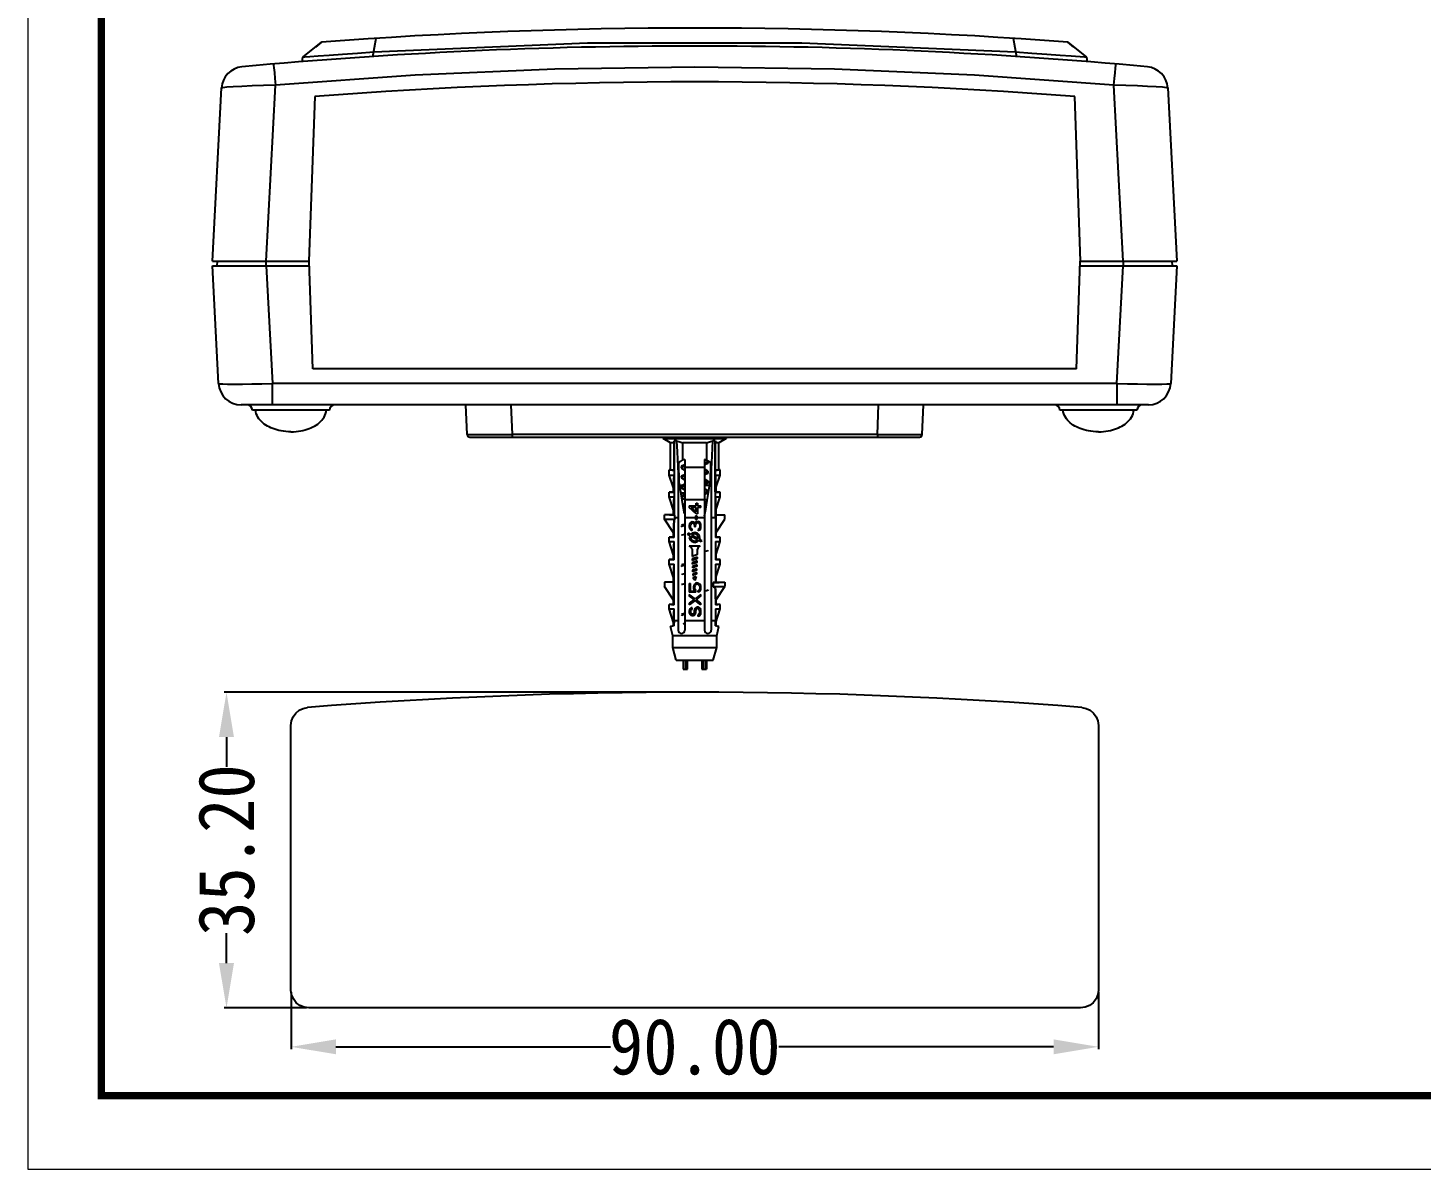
# Model space of a CAD drawing. Header units: millimetres. Extents: x 7899 to 8374, y 2483 to 2813.
# Drawn here: x 7898.8 to 8054.1, y 2483.2 to 2610.4 of the extents above; entities that cross this region are included whole.
import ezdxf
from ezdxf.enums import TextEntityAlignment as Align

# ---------------------------------------------------------------- set-up
doc = ezdxf.new("R2010")
doc.units = ezdxf.units.MM
doc.layers.add('4', color=7, linetype='Continuous')
doc.layers.add('from', color=7, linetype='Continuous', lineweight=13)
doc.styles.add('FFS', font='SIMFANG.TTF', dxfattribs={"width": 0.9})
doc.styles.get("Standard").update_dxf_attribs({"font": 'arial.ttf', "width": 0.9})
doc.styles.add('宋体', font='SimSun.ttf')
doc.dimstyles.get("Standard").update_dxf_attribs({"dimtxt": 3, "dimasz": 0.1875, "dimexe": 0.66, "dimexo": 1, "dimgap": 0.09, "dimtad": 0, "dimdsep": 46, "dimtxsty": 'Standard', "dimcen": 0.09, "dimazin": 2, "dimtp": 0.01, "dimtm": 0.01, "dimtfac": 1, "dimtofl": 0, "dimtmove": 0, "dimatfit": 3, "dimfxl": 0, "dimtolj": 1, "dimarcsym": 0})

# ---------------------------------------------------------------- blocks, each defined once
blk = doc.blocks.new('TK-D')
at = {"layer": 'from'}
blk.add_lwpolyline([(-594.5, -413.12), (594.5, -413.12), (594.5, 413.12), (-594.5, 413.12)], close=True, dxfattribs=at)
at = {"layer": 'from', "const_width": 2.05}
blk.add_lwpolyline([(-574.01, -392.63), (-574.01, 392.63), (574.01, 392.63), (574.01, -392.63), (-574.01, -392.63)], dxfattribs=at)
at = {"layer": 'from', "color": 6, "style": '宋体', "width": 0.7}
blk.add_attdef('40004', text='', height=8.32, dxfattribs=at).set_placement((430.84, -344.43), align=Align.MIDDLE)
blk = doc.blocks.new('*D129')
at = {"color": 6, "lineweight": -2}
for p, q in [((7928.13, 2502.88), (7928.13, 2496.55)), ((8018.13, 2502.88), (8018.13, 2496.55)), ((7933.13, 2496.8), (7963.73, 2496.8)), ((8013.13, 2496.8), (7982.52, 2496.8))]:
    blk.add_line(p, q, dxfattribs=at)
at = {"color": 6}
for points in [[(7933.13, 2497.63), (7933.13, 2495.97), (7928.13, 2496.8)], [(8013.13, 2497.63), (8013.13, 2495.97), (8018.13, 2496.8)]]:
    blk.add_solid(points, dxfattribs=at)
at = {"layer": 'Defpoints', "color": 0}
for p in [(7928.13, 2503.13), (8018.13, 2503.13), (8018.13, 2496.8)]:
    blk.add_point(p, dxfattribs=at)
at = {"color": 4, "insert": (7973.13, 2496.8), "char_height": 6.25, "attachment_point": 5, "style": 'FFS'}
blk.add_mtext('\\A1;90.00', dxfattribs=at)
blk = doc.blocks.new('*D130')
at = {"color": 6, "lineweight": -2}
for p, q in [((7972.88, 2536.33), (7920.69, 2536.33)), ((7920.94, 2531.33), (7920.94, 2528.01)), ((7920.94, 2506.13), (7920.94, 2509.46)), ((7929.87, 2501.13), (7920.69, 2501.13))]:
    blk.add_line(p, q, dxfattribs=at)
at = {"color": 6}
for points in [[(7920.1, 2531.33), (7921.77, 2531.33), (7920.94, 2536.33)], [(7920.1, 2506.13), (7921.77, 2506.13), (7920.94, 2501.13)]]:
    blk.add_solid(points, dxfattribs=at)
at = {"layer": 'Defpoints', "color": 0}
for p in [(7920.94, 2536.33), (7973.13, 2536.33), (7930.12, 2501.13)]:
    blk.add_point(p, dxfattribs=at)
at = {"color": 4, "insert": (7920.94, 2518.73), "char_height": 6.25, "attachment_point": 5, "rotation": 90, "style": 'FFS'}
blk.add_mtext('\\A1;35.20', dxfattribs=at)

msp = doc.modelspace()

# ---------------------------------------------------------------- linework, layer by layer
at = {"color": 7, "linetype": 'Continuous'}
for p, q in [((7937.256, 2607.149), (7937.623, 2609.223)), ((8008.628, 2609.223), (8008.995, 2607.149)), ((7929.465, 2607.132), (7931.529, 2608.797)), ((7931.528, 2608.797), (7930.852, 2608.251)), ((8014.722, 2608.797), (8016.786, 2607.132)), ((8015.399, 2608.251), (8014.723, 2608.797)), ((7929.369, 2606.587), (7929.465, 2607.132)), ((8016.786, 2607.132), (8016.882, 2606.587)), ((7919.376, 2584.366), (7920.388, 2603.687)), ((7925.367, 2584.366), (7926.396, 2603.999)), ((8020.884, 2584.366), (8019.855, 2603.999)), ((8025.863, 2603.687), (8026.876, 2584.366)), ((7930.767, 2602.721), (7930.126, 2584.366)), ((8016.126, 2584.366), (8015.485, 2602.721)), ((7919.376, 2584.366), (7930.16, 2584.366)), ((7919.902, 2584.366), (7919.876, 2583.866)), ((7925.376, 2583.866), (7925.376, 2584.366)), ((7930.58, 2572.366), (7930.16, 2584.366)), ((8015.672, 2572.366), (8016.091, 2584.366)), ((8016.091, 2584.366), (8026.876, 2584.366)), ((8020.876, 2584.366), (8020.876, 2583.866)), ((8026.376, 2583.866), (8026.349, 2584.366)), ((7919.376, 2583.866), (7930.178, 2583.866)), ((7920.064, 2570.735), (7919.376, 2583.866)), ((7925.367, 2583.866), (7926.055, 2570.735)), ((8016.073, 2583.866), (8026.876, 2583.866)), ((8020.196, 2570.735), (8020.884, 2583.866)), ((8026.876, 2583.866), (8026.187, 2570.735)), ((8015.672, 2572.366), (7930.58, 2572.366)), ((7920.064, 2570.735), (7920.064, 2570.735)), ((8020.196, 2570.735), (7926.055, 2570.735)), ((7926.055, 2568.366), (7926.055, 2570.735)), ((8020.196, 2570.735), (8020.196, 2568.366)), ((8026.187, 2570.735), (8026.187, 2570.735)), ((8023.691, 2568.366), (7922.56, 2568.366)), ((7932.426, 2567.766), (7923.826, 2567.766)), ((7947.77, 2565.053), (7947.626, 2568.366)), ((7952.621, 2568.366), (7952.765, 2565.053)), ((7993.486, 2565.053), (7993.63, 2568.366)), ((7998.481, 2565.053), (7998.626, 2568.366)), ((8022.426, 2567.766), (8013.826, 2567.766)), ((7948.07, 2564.766), (7998.181, 2564.766)), ((7993.486, 2565.053), (7952.765, 2565.053)), ((7952.765, 2565.053), (7952.765, 2564.766)), ((7969.626, 2564.766), (7969.626, 2564.596)), ((7970.43, 2564.119), (7969.626, 2564.596)), ((7969.626, 2564.596), (7976.626, 2564.596)), ((7970.43, 2561.116), (7970.43, 2564.119)), ((7970.812, 2564.119), (7970.43, 2564.119)), ((7970.812, 2564.119), (7970.812, 2561.08)), ((7970.83, 2564.357), (7970.82, 2556.072)), ((7971.109, 2564.357), (7970.83, 2564.357)), ((7971.806, 2562.233), (7971.806, 2564.119)), ((7974.445, 2564.119), (7971.806, 2564.119)), ((7974.445, 2564.119), (7974.445, 2562.233)), ((7975.421, 2564.357), (7975.143, 2564.357)), ((7975.439, 2561.08), (7975.439, 2564.119)), ((7975.821, 2564.119), (7975.439, 2564.119)), ((7976.626, 2564.596), (7975.821, 2564.119)), ((7975.821, 2561.116), (7975.821, 2564.119)), ((7976.626, 2564.766), (7976.626, 2564.596)), ((7993.486, 2565.053), (7993.486, 2564.766)), ((7996.254, 2565.047), (7997.018, 2565.047)), ((7998.181, 2564.766), (7998.181, 2564.766)), ((7970.276, 2560.516), (7970.276, 2561.116)), ((7970.43, 2561.116), (7970.276, 2561.116)), ((7970.586, 2561.082), (7970.415, 2561.093)), ((7970.819, 2561.072), (7970.586, 2561.082)), ((7970.812, 2561.08), (7970.819, 2561.072)), ((7970.819, 2561.072), (7970.819, 2560.516)), ((7971.276, 2561.516), (7971.276, 2543.241)), ((7971.393, 2559.766), (7971.369, 2561.878)), ((7971.655, 2561.52), (7971.626, 2561.485)), ((7971.626, 2561.485), (7971.626, 2561.348)), ((7971.626, 2561.348), (7971.655, 2561.313)), ((7971.655, 2561.313), (7971.96, 2561.132)), ((7971.917, 2562.258), (7972.026, 2562.193)), ((7971.96, 2561.132), (7972.026, 2561.093)), ((7972.026, 2562.266), (7972.026, 2543.241)), ((7974.226, 2561.366), (7972.026, 2561.366)), ((7974.226, 2562.266), (7974.226, 2543.241)), ((7974.295, 2561.148), (7974.226, 2561.19)), ((7974.596, 2560.97), (7974.295, 2561.148)), ((7974.596, 2562.07), (7974.626, 2562.035)), ((7974.596, 2560.97), (7974.626, 2560.935)), ((7974.626, 2561.898), (7974.626, 2562.035)), ((7974.626, 2560.798), (7974.626, 2560.935)), ((7974.883, 2561.878), (7974.858, 2559.766)), ((7974.976, 2561.516), (7974.976, 2543.241)), ((7975.439, 2561.08), (7975.432, 2561.072)), ((7975.432, 2560.516), (7975.432, 2561.072)), ((7975.976, 2561.116), (7975.821, 2561.116)), ((7975.976, 2560.516), (7975.976, 2561.116)), ((7970.776, 2559.116), (7970.276, 2560.516)), ((7970.276, 2560.516), (7970.819, 2560.516)), ((7970.811, 2560.019), (7970.819, 2560.516)), ((7971.734, 2559.366), (7971.459, 2559.366)), ((7971.626, 2560.385), (7971.626, 2560.248)), ((7971.626, 2560.248), (7971.655, 2560.213)), ((7971.655, 2560.213), (7971.96, 2560.032)), ((7971.96, 2560.032), (7972.026, 2559.993)), ((7974.295, 2560.048), (7974.226, 2560.09)), ((7974.792, 2559.366), (7974.226, 2559.366)), ((7974.596, 2559.87), (7974.295, 2560.048)), ((7974.626, 2560.798), (7974.596, 2560.763)), ((7974.626, 2559.698), (7974.626, 2559.835)), ((7974.664, 2558.591), (7974.858, 2559.766)), ((7975.432, 2560.516), (7975.976, 2560.516)), ((7975.445, 2559.821), (7975.452, 2559.513)), ((7975.476, 2559.116), (7975.976, 2560.516)), ((7970.276, 2558.116), (7970.276, 2558.616)), ((7970.776, 2558.616), (7970.276, 2558.616)), ((7970.776, 2556.616), (7970.276, 2558.116)), ((7970.276, 2558.116), (7970.819, 2558.116)), ((7970.776, 2558.616), (7970.776, 2559.116)), ((7970.776, 2558.616), (7970.819, 2558.572)), ((7970.811, 2557.584), (7970.819, 2558.116)), ((7970.819, 2558.572), (7970.819, 2558.116)), ((7971.591, 2558.566), (7972.026, 2558.566)), ((7971.626, 2559.285), (7971.626, 2559.148)), ((7971.655, 2558.22), (7971.65, 2558.216)), ((7971.655, 2559.113), (7971.96, 2558.932)), ((7971.687, 2557.994), (7971.96, 2557.832)), ((7971.96, 2558.932), (7972.026, 2558.893)), ((7971.96, 2557.832), (7972.026, 2557.793)), ((7974.226, 2557.766), (7972.026, 2557.766)), ((7974.295, 2558.948), (7974.226, 2558.99)), ((7974.295, 2557.848), (7974.226, 2557.89)), ((7974.596, 2558.77), (7974.295, 2558.948)), ((7974.518, 2557.716), (7974.295, 2557.848)), ((7974.517, 2557.709), (7974.664, 2558.591)), ((7974.601, 2558.566), (7974.66, 2558.566)), ((7974.626, 2558.598), (7974.626, 2558.735)), ((7975.432, 2558.572), (7975.476, 2558.616)), ((7975.432, 2558.116), (7975.432, 2558.572)), ((7975.432, 2558.116), (7975.976, 2558.116)), ((7975.476, 2559.116), (7975.476, 2558.616)), ((7975.976, 2558.616), (7975.476, 2558.616)), ((7975.476, 2556.616), (7975.976, 2558.116)), ((7975.976, 2558.116), (7975.976, 2558.616)), ((7970.776, 2556.116), (7970.776, 2556.616)), ((7971.987, 2556.216), (7971.81, 2557.256)), ((7972.026, 2557.34), (7971.817, 2557.215)), ((7971.892, 2556.772), (7972.026, 2556.693)), ((7972.026, 2556.24), (7971.987, 2556.216)), ((7972.526, 2557.1), (7972.526, 2556.926)), ((7972.526, 2557.1), (7973.272, 2557.1)), ((7973.272, 2556.229), (7972.526, 2556.926)), ((7973.272, 2556.433), (7972.747, 2556.926)), ((7973.272, 2556.926), (7972.747, 2556.926)), ((7973.272, 2557.1), (7973.272, 2557.39)), ((7973.272, 2557.39), (7973.438, 2557.39)), ((7973.272, 2556.433), (7973.272, 2556.926)), ((7973.438, 2556.229), (7973.272, 2556.229)), ((7973.438, 2557.39), (7973.438, 2557.1)), ((7973.438, 2557.1), (7973.826, 2557.1)), ((7973.438, 2556.926), (7973.438, 2556.229)), ((7973.826, 2556.926), (7973.438, 2556.926)), ((7973.826, 2556.926), (7973.826, 2557.1)), ((7974.35, 2556.716), (7974.226, 2556.79)), ((7974.226, 2555.993), (7974.355, 2556.749)), ((7974.274, 2556.276), (7974.226, 2556.268)), ((7974.355, 2556.749), (7974.517, 2557.709)), ((7975.445, 2557.372), (7975.452, 2557.04)), ((7975.476, 2556.616), (7975.476, 2553.616)), ((7969.776, 2555.616), (7969.776, 2556.116)), ((7970.776, 2556.116), (7969.776, 2556.116)), ((7970.776, 2554.098), (7969.776, 2555.616)), ((7969.776, 2555.616), (7970.923, 2555.616)), ((7970.82, 2556.072), (7970.776, 2556.116)), ((7970.819, 2555.508), (7970.81, 2554.969)), ((7970.819, 2553.572), (7970.819, 2555.508)), ((7970.905, 2556.069), (7970.82, 2556.072)), ((7970.923, 2555.766), (7970.905, 2556.069)), ((7970.923, 2555.766), (7970.923, 2555.616)), ((7971.276, 2555.766), (7970.923, 2555.766)), ((7972.026, 2556.115), (7972.005, 2556.112)), ((7973.217, 2555.766), (7972.026, 2555.766)), ((7972.553, 2555.069), (7972.526, 2554.865)), ((7972.526, 2554.865), (7972.526, 2554.807)), ((7972.526, 2554.807), (7972.553, 2554.604)), ((7972.609, 2555.185), (7972.553, 2555.069)), ((7972.719, 2555.301), (7972.609, 2555.185)), ((7972.664, 2554.894), (7972.692, 2555.04)), ((7972.664, 2554.778), (7972.664, 2554.894)), ((7972.692, 2554.633), (7972.664, 2554.778)), ((7972.747, 2555.127), (7972.692, 2555.04)), ((7972.83, 2555.33), (7972.719, 2555.301)), ((7972.83, 2555.185), (7972.747, 2555.127)), ((7972.83, 2555.33), (7972.885, 2555.33)), ((7972.885, 2555.185), (7972.83, 2555.185)), ((7972.996, 2555.301), (7972.885, 2555.33)), ((7972.996, 2555.127), (7972.885, 2555.185)), ((7973.079, 2555.243), (7972.996, 2555.301)), ((7972.996, 2555.127), (7973.051, 2555.069)), ((7973.051, 2555.069), (7973.106, 2554.894)), ((7973.162, 2555.127), (7973.079, 2555.243)), ((7973.106, 2554.894), (7973.106, 2554.778)), ((7973.217, 2554.778), (7973.106, 2554.778)), ((7973.217, 2555.272), (7973.162, 2555.127)), ((7973.217, 2555.997), (7973.217, 2555.591)), ((7973.217, 2555.997), (7973.355, 2555.997)), ((7973.355, 2555.591), (7973.217, 2555.591)), ((7973.3, 2555.33), (7973.217, 2555.272)), ((7973.217, 2554.894), (7973.245, 2555.069)), ((7973.217, 2554.778), (7973.217, 2554.894)), ((7973.245, 2555.069), (7973.3, 2555.156)), ((7973.411, 2555.359), (7973.3, 2555.33)), ((7973.411, 2555.214), (7973.3, 2555.156)), ((7973.355, 2555.997), (7973.355, 2555.591)), ((7974.226, 2555.766), (7973.355, 2555.766)), ((7973.411, 2555.359), (7973.521, 2555.359)), ((7973.521, 2555.214), (7973.411, 2555.214)), ((7973.604, 2555.33), (7973.521, 2555.359)), ((7973.577, 2555.185), (7973.521, 2555.214)), ((7973.632, 2555.127), (7973.577, 2555.185)), ((7973.687, 2555.272), (7973.604, 2555.33)), ((7973.632, 2555.127), (7973.66, 2555.069)), ((7973.66, 2555.069), (7973.687, 2554.923)), ((7973.687, 2554.749), (7973.66, 2554.604)), ((7973.743, 2555.185), (7973.687, 2555.272)), ((7973.687, 2554.923), (7973.687, 2554.749)), ((7973.798, 2555.069), (7973.743, 2555.185)), ((7973.826, 2554.952), (7973.798, 2555.069)), ((7973.798, 2554.604), (7973.826, 2554.72)), ((7973.826, 2554.72), (7973.826, 2554.952)), ((7974.226, 2556.143), (7974.254, 2556.16)), ((7975.432, 2555.766), (7974.976, 2555.766)), ((7975.432, 2555.766), (7975.432, 2553.572)), ((7975.476, 2556.116), (7976.476, 2556.116)), ((7975.476, 2554.08), (7976.476, 2555.616)), ((7976.476, 2555.616), (7976.476, 2556.116)), ((7970.276, 2553.116), (7970.276, 2553.616)), ((7970.776, 2553.616), (7970.276, 2553.616)), ((7970.776, 2551.616), (7970.276, 2553.116)), ((7970.276, 2553.116), (7970.819, 2553.116)), ((7970.776, 2553.616), (7970.776, 2554.098)), ((7970.776, 2553.616), (7970.819, 2553.572)), ((7970.811, 2552.584), (7970.819, 2553.116)), ((7970.819, 2551.072), (7970.819, 2553.116)), ((7972.412, 2554.049), (7972.339, 2553.917)), ((7972.613, 2553.765), (7972.339, 2553.917)), ((7972.684, 2553.897), (7972.412, 2554.049)), ((7972.613, 2553.765), (7972.547, 2553.566)), ((7972.643, 2553.276), (7972.547, 2553.566)), ((7972.609, 2554.488), (7972.553, 2554.604)), ((7972.719, 2554.372), (7972.609, 2554.488)), ((7972.835, 2553.084), (7972.643, 2553.276)), ((7972.835, 2554.049), (7972.684, 2553.897)), ((7972.747, 2554.546), (7972.692, 2554.633)), ((7972.746, 2553.691), (7972.705, 2553.566)), ((7972.774, 2553.357), (7972.705, 2553.566)), ((7972.83, 2554.343), (7972.719, 2554.372)), ((7973.431, 2553.311), (7972.746, 2553.691)), ((7972.83, 2554.488), (7972.747, 2554.546)), ((7972.916, 2553.215), (7972.774, 2553.357)), ((7972.916, 2553.917), (7972.82, 2553.822)), ((7973.505, 2553.441), (7972.82, 2553.822)), ((7972.83, 2554.343), (7972.83, 2554.488)), ((7973.126, 2554.145), (7972.835, 2554.049)), ((7973.126, 2553.987), (7972.916, 2553.917)), ((7973.126, 2553.145), (7972.916, 2553.215)), ((7973.416, 2554.049), (7973.126, 2554.145)), ((7973.335, 2553.917), (7973.126, 2553.987)), ((7973.335, 2553.215), (7973.126, 2553.145)), ((7973.477, 2553.776), (7973.335, 2553.917)), ((7973.431, 2553.311), (7973.335, 2553.215)), ((7973.608, 2553.857), (7973.416, 2554.049)), ((7973.567, 2553.235), (7973.416, 2553.084)), ((7973.547, 2553.566), (7973.477, 2553.776)), ((7973.547, 2553.566), (7973.505, 2553.441)), ((7973.577, 2554.488), (7973.521, 2554.459)), ((7973.521, 2554.459), (7973.521, 2554.314)), ((7973.604, 2554.343), (7973.521, 2554.314)), ((7973.839, 2553.084), (7973.567, 2553.235)), ((7973.632, 2554.546), (7973.577, 2554.488)), ((7973.687, 2554.401), (7973.604, 2554.343)), ((7973.705, 2553.566), (7973.608, 2553.857)), ((7973.66, 2554.604), (7973.632, 2554.546)), ((7973.705, 2553.566), (7973.638, 2553.367)), ((7973.912, 2553.215), (7973.638, 2553.367)), ((7973.743, 2554.488), (7973.687, 2554.401)), ((7973.798, 2554.604), (7973.743, 2554.488)), ((7973.912, 2553.215), (7973.839, 2553.084)), ((7975.432, 2553.572), (7975.476, 2553.616)), ((7975.432, 2553.116), (7975.432, 2551.072)), ((7975.432, 2553.116), (7975.976, 2553.116)), ((7975.976, 2553.616), (7975.476, 2553.616)), ((7975.476, 2551.616), (7975.976, 2553.116)), ((7975.976, 2553.116), (7975.976, 2553.616)), ((7970.776, 2551.116), (7970.776, 2551.616)), ((7972.526, 2552.666), (7973.726, 2552.666)), ((7972.826, 2552.266), (7972.826, 2551.448)), ((7973.426, 2551.666), (7972.826, 2551.448)), ((7973.126, 2552.987), (7972.835, 2553.084)), ((7973.416, 2553.084), (7973.126, 2552.987)), ((7973.426, 2551.666), (7973.426, 2552.266)), ((7975.445, 2552.372), (7975.452, 2552.04)), ((7975.476, 2551.616), (7975.476, 2551.116)), ((7970.276, 2550.616), (7970.276, 2551.116)), ((7970.776, 2551.116), (7970.276, 2551.116)), ((7970.776, 2549.116), (7970.276, 2550.616)), ((7970.276, 2550.616), (7970.819, 2550.616)), ((7970.776, 2551.116), (7970.819, 2551.072)), ((7970.811, 2550.084), (7970.819, 2550.616)), ((7970.819, 2546.072), (7970.819, 2550.616)), ((7973.426, 2551.4), (7972.826, 2551.182)), ((7973.426, 2551.241), (7972.826, 2551.022)), ((7972.826, 2551.182), (7972.826, 2551.022)), ((7973.406, 2550.967), (7972.846, 2550.764)), ((7973.406, 2550.808), (7972.846, 2550.604)), ((7972.846, 2550.764), (7972.846, 2550.604)), ((7973.386, 2550.534), (7972.866, 2550.345)), ((7973.386, 2550.375), (7972.866, 2550.185)), ((7972.866, 2550.345), (7972.866, 2550.185)), ((7973.366, 2550.101), (7972.886, 2549.927)), ((7973.366, 2549.942), (7973.366, 2550.101)), ((7973.386, 2550.375), (7973.386, 2550.534)), ((7973.406, 2550.808), (7973.406, 2550.967)), ((7973.426, 2551.241), (7973.426, 2551.4)), ((7975.432, 2551.072), (7975.476, 2551.116)), ((7975.432, 2550.616), (7975.432, 2548.572)), ((7975.432, 2550.616), (7975.976, 2550.616)), ((7975.976, 2551.116), (7975.476, 2551.116)), ((7975.476, 2549.116), (7975.976, 2550.616)), ((7975.976, 2550.616), (7975.976, 2551.116)), ((7969.776, 2548.616), (7969.776, 2548.116)), ((7970.776, 2548.616), (7969.776, 2548.616)), ((7970.776, 2546.116), (7970.776, 2549.116)), ((7972.526, 2548.452), (7972.526, 2547.465)), ((7972.526, 2548.452), (7972.664, 2548.452)), ((7972.664, 2547.61), (7972.664, 2548.452)), ((7973.366, 2549.942), (7972.886, 2549.767)), ((7972.886, 2549.927), (7972.886, 2549.767)), ((7973.346, 2549.668), (7972.906, 2549.508)), ((7973.346, 2549.509), (7972.906, 2549.349)), ((7972.906, 2549.508), (7972.906, 2549.349)), ((7973.292, 2549.223), (7972.936, 2549.094)), ((7973.126, 2548.766), (7972.936, 2549.094)), ((7973.217, 2548.452), (7973.106, 2548.365)), ((7973.292, 2549.223), (7973.126, 2548.766)), ((7973.355, 2548.51), (7973.217, 2548.452)), ((7973.346, 2549.509), (7973.346, 2549.668)), ((7973.355, 2548.51), (7973.466, 2548.51)), ((7973.604, 2548.452), (7973.466, 2548.51)), ((7973.715, 2548.365), (7973.604, 2548.452)), ((7975.174, 2548.564), (7975.174, 2548.116)), ((7975.432, 2548.572), (7975.476, 2548.616)), ((7975.445, 2549.872), (7975.452, 2549.54)), ((7975.476, 2549.116), (7975.476, 2548.616)), ((7975.476, 2548.616), (7976.476, 2548.616)), ((7976.476, 2548.616), (7976.476, 2548.116)), ((7970.776, 2546.598), (7969.776, 2548.116)), ((7973.245, 2547.465), (7972.526, 2547.465)), ((7972.526, 2547.233), (7972.526, 2547.059)), ((7973.162, 2546.74), (7972.526, 2547.233)), ((7973.051, 2546.653), (7972.526, 2547.059)), ((7972.664, 2547.61), (7973.106, 2547.61)), ((7973.023, 2548.22), (7972.996, 2548.075)), ((7972.996, 2548.075), (7972.996, 2547.901)), ((7972.996, 2547.901), (7973.023, 2547.755)), ((7973.106, 2548.365), (7973.023, 2548.22)), ((7973.023, 2547.755), (7973.106, 2547.61)), ((7973.134, 2548.075), (7973.162, 2548.191)), ((7973.134, 2547.901), (7973.134, 2548.075)), ((7973.162, 2547.784), (7973.134, 2547.901)), ((7973.162, 2548.191), (7973.217, 2548.278)), ((7973.245, 2547.668), (7973.162, 2547.784)), ((7973.826, 2547.233), (7973.162, 2546.74)), ((7973.3, 2548.336), (7973.217, 2548.278)), ((7973.245, 2547.465), (7973.245, 2547.668)), ((7973.383, 2548.365), (7973.3, 2548.336)), ((7973.826, 2547.059), (7973.3, 2546.653)), ((7973.438, 2548.365), (7973.383, 2548.365)), ((7973.521, 2548.336), (7973.438, 2548.365)), ((7973.604, 2547.697), (7973.494, 2547.639)), ((7973.494, 2547.639), (7973.494, 2547.465)), ((7973.604, 2547.523), (7973.494, 2547.465)), ((7973.604, 2548.278), (7973.521, 2548.336)), ((7973.66, 2548.191), (7973.604, 2548.278)), ((7973.66, 2547.784), (7973.604, 2547.697)), ((7973.715, 2547.61), (7973.604, 2547.523)), ((7973.66, 2548.191), (7973.687, 2548.075)), ((7973.687, 2547.901), (7973.66, 2547.784)), ((7973.687, 2548.075), (7973.687, 2547.901)), ((7973.798, 2548.22), (7973.715, 2548.365)), ((7973.798, 2547.755), (7973.715, 2547.61)), ((7973.826, 2548.075), (7973.798, 2548.22)), ((7973.798, 2547.755), (7973.826, 2547.901)), ((7973.826, 2547.901), (7973.826, 2548.075)), ((7973.826, 2547.059), (7973.826, 2547.233)), ((7975.174, 2548.116), (7976.476, 2548.116)), ((7975.432, 2547.89), (7975.432, 2546.072)), ((7975.452, 2547.018), (7975.445, 2547.293)), ((7975.458, 2546.824), (7975.452, 2547.018)), ((7975.476, 2546.58), (7976.476, 2548.116)), ((7970.276, 2545.616), (7970.276, 2546.116)), ((7970.776, 2546.116), (7970.276, 2546.116)), ((7970.776, 2544.116), (7970.276, 2545.616)), ((7970.276, 2545.616), (7970.819, 2545.616)), ((7970.776, 2546.116), (7970.819, 2546.072)), ((7970.811, 2545.084), (7970.819, 2545.616)), ((7970.819, 2544.316), (7970.819, 2545.616)), ((7973.051, 2546.653), (7972.526, 2546.246)), ((7973.162, 2546.566), (7972.526, 2546.072)), ((7972.526, 2546.246), (7972.526, 2546.072)), ((7972.553, 2545.521), (7972.526, 2545.376)), ((7972.526, 2545.376), (7972.526, 2545.231)), ((7972.636, 2545.637), (7972.553, 2545.521)), ((7972.747, 2545.724), (7972.636, 2545.637)), ((7972.692, 2545.405), (7972.719, 2545.492)), ((7972.692, 2545.231), (7972.692, 2545.405)), ((7972.774, 2545.55), (7972.719, 2545.492)), ((7972.83, 2545.753), (7972.747, 2545.724)), ((7972.83, 2545.579), (7972.774, 2545.55)), ((7972.83, 2545.579), (7972.83, 2545.753)), ((7973.106, 2545.55), (7973.079, 2545.405)), ((7973.079, 2545.405), (7973.079, 2545.231)), ((7973.162, 2545.666), (7973.106, 2545.55)), ((7973.826, 2546.072), (7973.162, 2546.566)), ((7973.272, 2545.782), (7973.162, 2545.666)), ((7973.245, 2545.405), (7973.272, 2545.521)), ((7973.245, 2545.231), (7973.245, 2545.405)), ((7973.383, 2545.84), (7973.272, 2545.782)), ((7973.272, 2545.521), (7973.328, 2545.608)), ((7973.826, 2546.246), (7973.3, 2546.653)), ((7973.411, 2545.666), (7973.328, 2545.608)), ((7973.383, 2545.84), (7973.521, 2545.84)), ((7973.494, 2545.666), (7973.411, 2545.666)), ((7973.577, 2545.608), (7973.494, 2545.666)), ((7973.632, 2545.782), (7973.521, 2545.84)), ((7973.632, 2545.521), (7973.577, 2545.608)), ((7973.743, 2545.666), (7973.632, 2545.782)), ((7973.632, 2545.521), (7973.66, 2545.405)), ((7973.66, 2545.405), (7973.66, 2545.173)), ((7973.798, 2545.55), (7973.743, 2545.666)), ((7973.826, 2545.405), (7973.798, 2545.55)), ((7973.826, 2546.072), (7973.826, 2546.246)), ((7973.826, 2545.173), (7973.826, 2545.405)), ((7975.476, 2546.116), (7975.432, 2546.072)), ((7975.432, 2545.616), (7975.432, 2544.316)), ((7975.432, 2545.616), (7975.976, 2545.616)), ((7975.476, 2546.58), (7975.476, 2546.116)), ((7975.976, 2546.116), (7975.476, 2546.116)), ((7975.476, 2544.116), (7975.976, 2545.616)), ((7975.976, 2545.616), (7975.976, 2546.116)), ((7970.776, 2543.766), (7970.776, 2544.116)), ((7970.819, 2544.316), (7970.813, 2543.74)), ((7970.819, 2544.316), (7971.276, 2544.316)), ((7972.026, 2544.316), (7974.226, 2544.316)), ((7972.526, 2545.231), (7972.553, 2545.115)), ((7972.609, 2544.998), (7972.553, 2545.115)), ((7972.719, 2544.882), (7972.609, 2544.998)), ((7972.719, 2545.144), (7972.692, 2545.231)), ((7972.774, 2545.057), (7972.719, 2545.144)), ((7972.83, 2544.853), (7972.719, 2544.882)), ((7972.857, 2545.028), (7972.774, 2545.057)), ((7972.94, 2544.853), (7972.83, 2544.853)), ((7972.857, 2545.028), (7972.913, 2545.028)), ((7972.996, 2545.057), (7972.913, 2545.028)), ((7973.051, 2544.882), (7972.94, 2544.853)), ((7973.051, 2545.144), (7972.996, 2545.057)), ((7973.079, 2545.231), (7973.051, 2545.144)), ((7973.051, 2544.882), (7973.162, 2544.998)), ((7973.162, 2544.998), (7973.217, 2545.115)), ((7973.217, 2545.115), (7973.245, 2545.231)), ((7973.549, 2544.969), (7973.466, 2544.94)), ((7973.466, 2544.94), (7973.466, 2544.766)), ((7973.577, 2544.795), (7973.466, 2544.766)), ((7973.632, 2545.057), (7973.549, 2544.969)), ((7973.715, 2544.882), (7973.577, 2544.795)), ((7973.66, 2545.173), (7973.632, 2545.057)), ((7973.798, 2545.028), (7973.715, 2544.882)), ((7973.798, 2545.028), (7973.826, 2545.173)), ((7974.976, 2544.316), (7975.432, 2544.316)), ((7975.438, 2543.74), (7975.432, 2544.316)), ((7975.445, 2544.872), (7975.452, 2544.54)), ((7975.476, 2544.116), (7975.476, 2543.766)), ((7970.434, 2543.642), (7970.776, 2543.766)), ((7970.676, 2542.616), (7970.434, 2543.642)), ((7970.676, 2541.316), (7970.676, 2542.616)), ((7975.576, 2542.616), (7970.676, 2542.616)), ((7970.776, 2543.766), (7970.813, 2543.74)), ((7975.476, 2543.766), (7975.438, 2543.74)), ((7975.476, 2543.766), (7975.817, 2543.642)), ((7975.576, 2542.616), (7975.817, 2543.642)), ((7975.576, 2541.316), (7975.576, 2542.616)), ((7971.076, 2539.916), (7970.676, 2541.316)), ((7970.676, 2541.316), (7975.576, 2541.316)), ((7975.176, 2539.916), (7975.576, 2541.316)), ((7971.076, 2539.916), (7975.176, 2539.916)), ((7971.826, 2539.916), (7971.826, 2538.916)), ((7971.862, 2538.916), (7971.862, 2539.916)), ((7972.114, 2539.916), (7972.114, 2538.916)), ((7972.34, 2538.916), (7972.34, 2539.916)), ((7973.911, 2539.916), (7973.911, 2538.916)), ((7974.137, 2538.916), (7974.137, 2539.916)), ((7974.389, 2538.916), (7974.389, 2539.916)), ((7974.426, 2539.916), (7974.426, 2538.916)), ((7971.826, 2538.916), (7972.34, 2538.916)), ((7973.911, 2538.916), (7974.426, 2538.916))]:
    msp.add_line(p, q, dxfattribs=at)
for points in [[(7929.465, 2607.132), (7929.661, 2607.152), (7930.235, 2607.2), (7931.153, 2607.267), (7932.377, 2607.356), (7933.861, 2607.468), (7935.547, 2607.585), (7937.354, 2607.703)], [(7937.354, 2607.703), (7961.181, 2608.736), (7985.072, 2608.736), (8008.897, 2607.703)], [(8008.897, 2607.703), (8010.707, 2607.582), (8012.391, 2607.464), (8013.876, 2607.356), (8015.101, 2607.264)], [(7926.183, 2606.359), (7926.196, 2606.246), (7926.226, 2605.93), (7926.272, 2605.424), (7926.33, 2604.761), (7926.396, 2603.999)], [(7973.126, 2605.997), (7957.532, 2605.775), (7941.952, 2605.109), (7926.396, 2603.999)], [(8019.855, 2603.999), (8004.299, 2605.109), (7988.719, 2605.775), (7973.126, 2605.997)], [(8015.101, 2607.264), (8016.591, 2607.148), (8016.786, 2607.132)], [(8019.855, 2603.999), (8019.919, 2604.735), (8019.975, 2605.374), (8020.022, 2605.894), (8020.054, 2606.238), (8020.068, 2606.359)], [(7926.396, 2603.999), (7925.056, 2603.957), (7923.785, 2603.91), (7922.646, 2603.86), (7921.697, 2603.81), (7920.983, 2603.762), (7920.54, 2603.721), (7920.388, 2603.687)], [(8025.863, 2603.687), (8025.711, 2603.721), (8025.267, 2603.763), (8024.553, 2603.81), (8023.602, 2603.86), (8022.464, 2603.91), (8021.194, 2603.957), (8019.855, 2603.999)], [(7920.064, 2570.735), (7920.18, 2570.713), (7920.514, 2570.696), (7921.069, 2570.685), (7921.821, 2570.681)], [(7921.821, 2570.681), (7922.738, 2570.685), (7923.781, 2570.696), (7924.886, 2570.713), (7926.055, 2570.735)], [(8020.196, 2570.735), (8021.365, 2570.713), (8022.469, 2570.696), (8023.513, 2570.685), (8024.431, 2570.681)], [(8024.431, 2570.681), (8025.182, 2570.685), (8025.737, 2570.696), (8026.071, 2570.713), (8026.187, 2570.735)], [(7928.126, 2565.366), (7927.834, 2565.373), (7927.556, 2565.393), (7927.29, 2565.423), (7927.034, 2565.464), (7926.789, 2565.515), (7926.553, 2565.574), (7926.326, 2565.642), (7926.108, 2565.719), (7925.898, 2565.804), (7925.698, 2565.897), (7925.506, 2565.999), (7925.323, 2566.109), (7925.149, 2566.227), (7924.985, 2566.356), (7924.832, 2566.494), (7924.689, 2566.642), (7924.559, 2566.802), (7924.443, 2566.976), (7924.343, 2567.165), (7924.262, 2567.372), (7924.206, 2567.603), (7924.193, 2567.766)], [(7928.126, 2565.366), (7928.417, 2565.373), (7928.695, 2565.393), (7928.961, 2565.423), (7929.217, 2565.464), (7929.463, 2565.515), (7929.699, 2565.574), (7929.926, 2565.642), (7930.144, 2565.719), (7930.353, 2565.804), (7930.553, 2565.897), (7930.745, 2565.999), (7930.928, 2566.109), (7931.102, 2566.227), (7931.266, 2566.356), (7931.419, 2566.494), (7931.562, 2566.642), (7931.692, 2566.802), (7931.808, 2566.976), (7931.908, 2567.165), (7931.989, 2567.372), (7932.045, 2567.603), (7932.059, 2567.766)], [(8018.126, 2565.366), (8017.834, 2565.373), (8017.556, 2565.393), (8017.29, 2565.423), (8017.034, 2565.464), (8016.789, 2565.515), (8016.553, 2565.574), (8016.326, 2565.642), (8016.108, 2565.719), (8015.898, 2565.804), (8015.698, 2565.897), (8015.506, 2565.999), (8015.323, 2566.109), (8015.149, 2566.227), (8014.985, 2566.356), (8014.832, 2566.494), (8014.689, 2566.642), (8014.559, 2566.802), (8014.443, 2566.976), (8014.343, 2567.165), (8014.262, 2567.372), (8014.206, 2567.603), (8014.193, 2567.766)], [(8018.126, 2565.366), (8018.417, 2565.373), (8018.695, 2565.393), (8018.961, 2565.423), (8019.217, 2565.464), (8019.463, 2565.515), (8019.699, 2565.574), (8019.926, 2565.642), (8020.144, 2565.719), (8020.353, 2565.804), (8020.553, 2565.897), (8020.745, 2565.999), (8020.928, 2566.109), (8021.102, 2566.227), (8021.266, 2566.356), (8021.419, 2566.494), (8021.562, 2566.642), (8021.692, 2566.802), (8021.808, 2566.976), (8021.908, 2567.165), (8021.989, 2567.372), (8022.045, 2567.603), (8022.059, 2567.766)], [(7947.77, 2565.053), (7947.866, 2565.051), (7948.145, 2565.049), (7948.607, 2565.047), (7949.233, 2565.047)], [(7949.233, 2565.047), (7949.997, 2565.047), (7950.866, 2565.049), (7952.765, 2565.053)], [(7970.812, 2564.119), (7970.818, 2564.189), (7970.824, 2564.269), (7970.83, 2564.357)], [(7971.109, 2564.357), (7971.164, 2563.131), (7971.276, 2560.667)], [(7971.109, 2564.357), (7971.348, 2564.268), (7971.58, 2564.189), (7971.806, 2564.119)], [(7974.445, 2564.119), (7974.671, 2564.189), (7974.904, 2564.268), (7975.143, 2564.357)], [(7974.976, 2560.667), (7975.032, 2561.901), (7975.143, 2564.357)], [(7975.432, 2555.766), (7975.424, 2561.493), (7975.421, 2564.357)], [(7975.421, 2564.357), (7975.427, 2564.269), (7975.433, 2564.189), (7975.439, 2564.119)], [(7993.486, 2565.053), (7994.461, 2565.051), (7996.254, 2565.047)], [(7997.018, 2565.047), (7997.644, 2565.047), (7998.106, 2565.049), (7998.385, 2565.051), (7998.481, 2565.053)], [(7970.415, 2561.093), (7970.311, 2561.105), (7970.276, 2561.116)], [(7970.43, 2561.116), (7970.474, 2561.104), (7970.602, 2561.092), (7970.812, 2561.08)], [(7972.026, 2561.477), (7971.945, 2561.464), (7971.769, 2561.425), (7971.661, 2561.386), (7971.626, 2561.348)], [(7972.026, 2561.74), (7971.792, 2561.601), (7971.655, 2561.52)], [(7972.026, 2561.615), (7971.945, 2561.601), (7971.769, 2561.562), (7971.655, 2561.52)], [(7974.626, 2562.035), (7974.625, 2562.03), (7974.579, 2561.991), (7974.461, 2561.952), (7974.277, 2561.913), (7974.226, 2561.905)], [(7974.596, 2561.863), (7974.579, 2561.854), (7974.461, 2561.815), (7974.277, 2561.776), (7974.226, 2561.767)], [(7974.226, 2561.643), (7974.455, 2561.78), (7974.596, 2561.863)], [(7974.626, 2560.935), (7974.595, 2560.9), (7974.492, 2560.861), (7974.322, 2560.822), (7974.226, 2560.805)], [(7974.596, 2562.07), (7974.295, 2562.248), (7974.268, 2562.264)], [(7974.626, 2561.898), (7974.625, 2561.893), (7974.596, 2561.863)], [(7975.836, 2561.093), (7975.665, 2561.082), (7975.432, 2561.072)], [(7975.439, 2561.08), (7975.649, 2561.092), (7975.777, 2561.104), (7975.821, 2561.116)], [(7975.976, 2561.116), (7975.941, 2561.105), (7975.836, 2561.093)], [(7970.776, 2559.116), (7970.778, 2559.115), (7970.781, 2559.126), (7970.783, 2559.149), (7970.786, 2559.185), (7970.789, 2559.238), (7970.792, 2559.308), (7970.795, 2559.399), (7970.799, 2559.513), (7970.803, 2559.653), (7970.811, 2560.019)], [(7971.81, 2557.256), (7971.611, 2558.449), (7971.393, 2559.766)], [(7971.655, 2560.42), (7971.627, 2560.393), (7971.626, 2560.385)], [(7972.026, 2560.378), (7971.991, 2560.372), (7971.802, 2560.333), (7971.679, 2560.294), (7971.627, 2560.255), (7971.626, 2560.248)], [(7971.655, 2559.32), (7971.632, 2559.301), (7971.626, 2559.285)], [(7972.026, 2560.64), (7971.792, 2560.501), (7971.655, 2560.42)], [(7972.026, 2560.515), (7971.991, 2560.51), (7971.802, 2560.471), (7971.679, 2560.432), (7971.655, 2560.42)], [(7972.026, 2559.54), (7971.792, 2559.401), (7971.655, 2559.32)], [(7972.026, 2559.416), (7971.838, 2559.379), (7971.7, 2559.34), (7971.655, 2559.32)], [(7974.596, 2560.763), (7974.492, 2560.723), (7974.322, 2560.684), (7974.226, 2560.668)], [(7974.226, 2560.543), (7974.455, 2560.68), (7974.596, 2560.763)], [(7974.626, 2559.835), (7974.608, 2559.808), (7974.521, 2559.769), (7974.365, 2559.73), (7974.226, 2559.705)], [(7974.596, 2559.663), (7974.521, 2559.632), (7974.365, 2559.593), (7974.226, 2559.568)], [(7974.226, 2559.443), (7974.455, 2559.58), (7974.596, 2559.663)], [(7974.596, 2559.87), (7974.622, 2559.847), (7974.626, 2559.835)], [(7974.626, 2559.698), (7974.608, 2559.671), (7974.596, 2559.663)], [(7975.432, 2560.516), (7975.436, 2560.25), (7975.445, 2559.821)], [(7975.452, 2559.513), (7975.456, 2559.399), (7975.459, 2559.308), (7975.462, 2559.238), (7975.465, 2559.185), (7975.468, 2559.149), (7975.47, 2559.126), (7975.473, 2559.115), (7975.476, 2559.116)], [(7970.819, 2558.572), (7970.586, 2558.582), (7970.415, 2558.593), (7970.311, 2558.605), (7970.276, 2558.616)], [(7972.026, 2559.278), (7971.838, 2559.242), (7971.7, 2559.203), (7971.632, 2559.164), (7971.626, 2559.148)], [(7971.626, 2559.148), (7971.638, 2559.125), (7971.655, 2559.113)], [(7972.026, 2558.44), (7971.792, 2558.301), (7971.655, 2558.22)], [(7972.026, 2558.315), (7971.877, 2558.288), (7971.724, 2558.249), (7971.655, 2558.22)], [(7972.026, 2558.177), (7971.877, 2558.15), (7971.724, 2558.111), (7971.671, 2558.087)], [(7974.626, 2558.735), (7974.617, 2558.717), (7974.546, 2558.678), (7974.404, 2558.639), (7974.226, 2558.605)], [(7974.596, 2558.563), (7974.546, 2558.54), (7974.404, 2558.501), (7974.226, 2558.467)], [(7974.226, 2558.343), (7974.455, 2558.48), (7974.596, 2558.563)], [(7974.596, 2558.77), (7974.615, 2558.756), (7974.626, 2558.735)], [(7974.626, 2558.598), (7974.617, 2558.579), (7974.596, 2558.563)], [(7975.976, 2558.616), (7975.941, 2558.605), (7975.836, 2558.593), (7975.665, 2558.582), (7975.432, 2558.572)], [(7975.432, 2558.116), (7975.436, 2557.832), (7975.445, 2557.372)], [(7970.776, 2556.616), (7970.778, 2556.615), (7970.781, 2556.626), (7970.783, 2556.65), (7970.786, 2556.689), (7970.789, 2556.744), (7970.792, 2556.819), (7970.795, 2556.918), (7970.799, 2557.041), (7970.803, 2557.192), (7970.811, 2557.584)], [(7972.026, 2557.215), (7971.919, 2557.196), (7971.824, 2557.174)], [(7972.026, 2557.077), (7971.919, 2557.059), (7971.846, 2557.042)], [(7974.493, 2557.563), (7974.441, 2557.547), (7974.249, 2557.508), (7974.226, 2557.505)], [(7974.468, 2557.418), (7974.441, 2557.41), (7974.249, 2557.371), (7974.226, 2557.367)], [(7974.226, 2557.243), (7974.455, 2557.38), (7974.462, 2557.384)], [(7974.298, 2556.417), (7974.296, 2556.417), (7974.226, 2556.405)], [(7975.452, 2557.04), (7975.456, 2556.917), (7975.459, 2556.819), (7975.462, 2556.744), (7975.465, 2556.688), (7975.468, 2556.65), (7975.47, 2556.626), (7975.473, 2556.615), (7975.476, 2556.616)], [(7970.905, 2556.069), (7970.585, 2556.074), (7970.308, 2556.081), (7970.081, 2556.089), (7969.914, 2556.097), (7969.81, 2556.107), (7969.776, 2556.116)], [(7970.819, 2555.468), (7970.785, 2555.252), (7970.765, 2555.06), (7970.753, 2554.888), (7970.749, 2554.736), (7970.749, 2554.602), (7970.753, 2554.486), (7970.758, 2554.386), (7970.765, 2554.302), (7970.771, 2554.233), (7970.777, 2554.178), (7970.782, 2554.136)], [(7970.81, 2554.969), (7970.801, 2554.607), (7970.798, 2554.471), (7970.794, 2554.362), (7970.791, 2554.277), (7970.788, 2554.213), (7970.785, 2554.167), (7970.782, 2554.136)], [(7970.923, 2555.616), (7970.887, 2555.579), (7970.853, 2555.543), (7970.819, 2555.508)], [(7972.026, 2554.878), (7972.011, 2554.876), (7971.817, 2554.837), (7971.687, 2554.798), (7971.629, 2554.759), (7971.626, 2554.748)], [(7972.026, 2555.016), (7972.011, 2555.014), (7971.817, 2554.975), (7971.687, 2554.936), (7971.655, 2554.92)], [(7970.819, 2553.572), (7970.586, 2553.582), (7970.415, 2553.593), (7970.311, 2553.605), (7970.276, 2553.616)], [(7970.782, 2554.136), (7970.78, 2554.112), (7970.778, 2554.1), (7970.776, 2554.098)], [(7972.026, 2553.915), (7971.854, 2553.883), (7971.71, 2553.844), (7971.655, 2553.82)], [(7975.976, 2553.616), (7975.941, 2553.605), (7975.836, 2553.593), (7975.665, 2553.582), (7975.432, 2553.572)], [(7975.432, 2553.116), (7975.436, 2552.832), (7975.445, 2552.372)], [(7970.776, 2551.616), (7970.778, 2551.615), (7970.781, 2551.626), (7970.783, 2551.65), (7970.786, 2551.689), (7970.789, 2551.744), (7970.792, 2551.819), (7970.795, 2551.918), (7970.799, 2552.041), (7970.803, 2552.192), (7970.811, 2552.584)], [(7974.626, 2552.135), (7974.625, 2552.129), (7974.576, 2552.09), (7974.456, 2552.051), (7974.27, 2552.012), (7974.226, 2552.005)], [(7975.452, 2552.04), (7975.456, 2551.917), (7975.459, 2551.819), (7975.462, 2551.744), (7975.465, 2551.688), (7975.468, 2551.65), (7975.47, 2551.626), (7975.473, 2551.615), (7975.476, 2551.616)], [(7970.819, 2551.072), (7970.586, 2551.082), (7970.415, 2551.093), (7970.311, 2551.105), (7970.276, 2551.116)], [(7970.776, 2549.116), (7970.778, 2549.115), (7970.781, 2549.126), (7970.783, 2549.15), (7970.786, 2549.189), (7970.789, 2549.244), (7970.792, 2549.319), (7970.795, 2549.418), (7970.799, 2549.541), (7970.803, 2549.692), (7970.811, 2550.084)], [(7972.026, 2550.478), (7971.984, 2550.471), (7971.797, 2550.432), (7971.676, 2550.393), (7971.627, 2550.354), (7971.626, 2550.348)], [(7972.026, 2550.615), (7971.984, 2550.609), (7971.797, 2550.57), (7971.676, 2550.531), (7971.655, 2550.52)], [(7975.976, 2551.116), (7975.941, 2551.105), (7975.836, 2551.093), (7975.665, 2551.082), (7975.432, 2551.072)], [(7975.432, 2550.616), (7975.436, 2550.332), (7975.445, 2549.872)], [(7972.026, 2549.516), (7971.833, 2549.478), (7971.697, 2549.439), (7971.655, 2549.42)], [(7975.174, 2548.564), (7975.539, 2548.57), (7975.859, 2548.577), (7976.121, 2548.585), (7976.315, 2548.595), (7976.435, 2548.605), (7976.476, 2548.616)], [(7975.432, 2548.572), (7975.265, 2548.567), (7975.174, 2548.564)], [(7975.452, 2549.54), (7975.456, 2549.417), (7975.459, 2549.319), (7975.462, 2549.244), (7975.465, 2549.188), (7975.468, 2549.15), (7975.47, 2549.126), (7975.473, 2549.115), (7975.476, 2549.116)], [(7972.026, 2548.415), (7971.871, 2548.387), (7971.72, 2548.348), (7971.655, 2548.32)], [(7974.626, 2547.735), (7974.623, 2547.724), (7974.565, 2547.685), (7974.436, 2547.646), (7974.242, 2547.607), (7974.226, 2547.604)], [(7975.432, 2547.89), (7975.352, 2547.962), (7975.266, 2548.038), (7975.174, 2548.116)], [(7975.445, 2547.293), (7975.437, 2547.664), (7975.432, 2547.89)], [(7970.819, 2546.072), (7970.586, 2546.082), (7970.415, 2546.093), (7970.311, 2546.105), (7970.276, 2546.116)], [(7975.976, 2546.116), (7975.941, 2546.105), (7975.836, 2546.093), (7975.665, 2546.082), (7975.432, 2546.072)], [(7975.432, 2545.616), (7975.436, 2545.332), (7975.445, 2544.872)], [(7975.476, 2546.58), (7975.473, 2546.581), (7975.471, 2546.593), (7975.469, 2546.616), (7975.466, 2546.65), (7975.464, 2546.695), (7975.461, 2546.753), (7975.458, 2546.824)], [(7970.776, 2544.116), (7970.778, 2544.115), (7970.781, 2544.126), (7970.783, 2544.15), (7970.786, 2544.189), (7970.789, 2544.244), (7970.792, 2544.319), (7970.795, 2544.418), (7970.799, 2544.541), (7970.803, 2544.692), (7970.811, 2545.084)], [(7972.026, 2544.978), (7972.019, 2544.977), (7971.827, 2544.938), (7971.7, 2544.899), (7971.642, 2544.86), (7971.639, 2544.849)], [(7972.026, 2545.115), (7971.836, 2545.077), (7971.706, 2545.039), (7971.669, 2545.021)], [(7972.026, 2543.989), (7971.924, 2543.962), (7971.848, 2543.93)], [(7975.452, 2544.54), (7975.456, 2544.417), (7975.459, 2544.319), (7975.462, 2544.244), (7975.465, 2544.188), (7975.468, 2544.15), (7975.47, 2544.126), (7975.473, 2544.115), (7975.476, 2544.116)], [(7970.813, 2543.74), (7970.605, 2543.677), (7970.479, 2543.645), (7970.434, 2543.642)], [(7975.817, 2543.642), (7975.772, 2543.645), (7975.646, 2543.677), (7975.438, 2543.74)]]:
    msp.add_lwpolyline(points, dxfattribs=at)
for centre, radius, start, end in [((7973.126, 2058.366), 552, 85.67819, 94.32197), ((7973.126, 2058.366), 550, 84.7349, 95.2651), ((7922.885, 2603.556), 2.5, 95.2651, 177), ((8023.366, 2603.556), 2.5, 3, 84.7349), ((7973.126, 2058.366), 546, 85.55048, 94.44952), ((7922.56, 2570.866), 2.5, 183.00062, 270.00108), ((8023.691, 2570.866), 2.5, 269.99901, 356.99936), ((7923.226, 2567.766), 0.6, 0, 90), ((7933.026, 2567.766), 0.6, 90, 180), ((8013.226, 2567.766), 0.6, 0, 90), ((8023.026, 2567.766), 0.6, 90, 180), ((7948.07, 2565.066), 0.3, 182.50123, 270.00326), ((7998.181, 2565.066), 0.3, 269.99245, 357.49885), ((7972.026, 2561.516), 0.75, 90, 180), ((7974.226, 2561.516), 0.75, 0, 90), ((7971.901, 2551.885), 1, 22.39239, 51.34741), ((7974.35, 2551.885), 1, 128.65259, 157.60761), ((7971.651, 2543.241), 0.375, 180, 360), ((7974.601, 2543.241), 0.375, 180, 0)]:
    msp.add_arc(centre, radius, start, end, dxfattribs=at)
at = {"layer": '4', "color": 7, "linetype": 'Continuous'}
for p, q in [((7928.126, 2503.134), (7928.126, 2532.638)), ((8018.126, 2532.637), (8018.126, 2503.134)), ((8016.127, 2501.135), (7930.124, 2501.135))]:
    msp.add_line(p, q, dxfattribs=at)
for points in [[(7928.126, 2532.637), (7928.187, 2533.13), (7928.368, 2533.591), (7928.656, 2533.994), (7929.035, 2534.314), (7929.481, 2534.53), (7929.967, 2534.63)], [(8016.284, 2534.63), (8016.77, 2534.53), (8017.216, 2534.314), (8017.595, 2533.994), (8017.884, 2533.591), (8018.064, 2533.13), (8018.126, 2532.637)], [(7930.124, 2501.135), (7929.607, 2501.203), (7929.125, 2501.403), (7928.711, 2501.72), (7928.393, 2502.134), (7928.194, 2502.616), (7928.126, 2503.134)], [(8018.126, 2503.134), (8018.057, 2502.616), (8017.858, 2502.134), (8017.54, 2501.72), (8017.126, 2501.403), (8016.644, 2501.203), (8016.127, 2501.135)]]:
    msp.add_lwpolyline(points, dxfattribs=at)
msp.add_arc((7973.126, 1989.034), 547.3, 85.4771, 94.52291, dxfattribs=at)

# ---------------------------------------------------------------- block references
at = {"xscale": 0.3994655350151113, "yscale": 0.3994655350155347, "zscale": 0.3994655350151841}
msp.add_blockref('TK-D', (8136.281, 2648.193), dxfattribs=at)

# ---------------------------------------------------------------- dimensions: what is measured, and where the dimension line sits
dim = msp.add_linear_dim(base=(7920.937, 2536.334), p1=(7930.124, 2501.135), p2=(7973.126, 2536.334), angle=90, dimstyle='Standard', override={"dimscale": 2.5, "dimtxt": 2.5, "dimasz": 2, "dimexe": 0.1, "dimexo": 0.1, "dimzin": 0, "dimtxsty": 'FFS', "dimcen": 5.0292, "dimclrd": 6, "dimclre": 6, "dimclrt": 4, "dimtp": 0, "dimtm": 0, "dimtzin": 0})
dim.commit()
dim.dimension.update_dxf_attribs({"geometry": '*D130', "text_midpoint": (7920.937, 2518.735)})
dim = msp.add_linear_dim(base=(8018.126, 2496.799), p1=(7928.126, 2503.134), p2=(8018.126, 2503.134), dimstyle='Standard', override={"dimscale": 2.5, "dimtxt": 2.5, "dimasz": 2, "dimexe": 0.1, "dimexo": 0.1, "dimzin": 0, "dimtxsty": 'FFS', "dimcen": 5.0292, "dimclrd": 6, "dimclre": 6, "dimclrt": 4, "dimtp": 0, "dimtm": 0, "dimtzin": 0})
dim.commit()
dim.dimension.update_dxf_attribs({"geometry": '*D129', "text_midpoint": (7973.126, 2496.799)})

doc.saveas('drawing.dxf')
